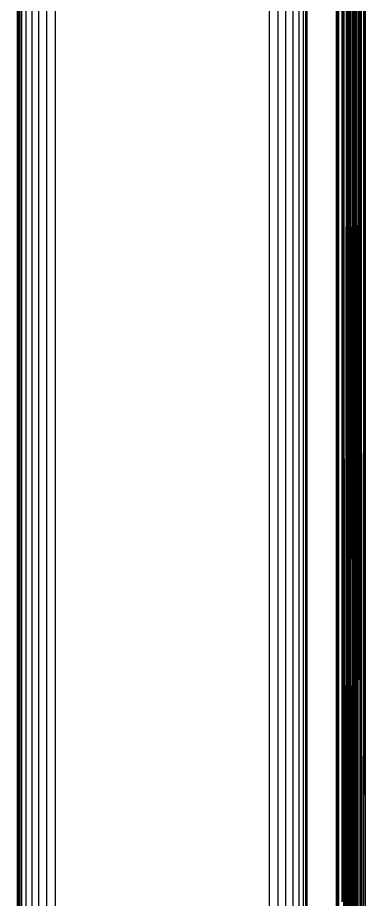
# Model space of a CAD drawing. Header units: inches. Extents: x 17 to 4615, y 5 to 3256.
# Drawn here: x 695.7 to 743.8, y 2421.2 to 2543.1 of the extents above; entities that cross this region are included whole.
import ezdxf

# ---------------------------------------------------------------- set-up
doc = ezdxf.new("R2010")
doc.units = ezdxf.units.IN
doc.header["$MEASUREMENT"] = 0

msp = doc.modelspace()

# ---------------------------------------------------------------- linework, layer by layer
for p, q in [((700.93, 2607.15), (700.93, 2226.75)), ((730.53, 2607.15), (730.53, 2226.75)), ((699.78, 2227.85), (699.78, 2606.05)), ((731.69, 2606.05), (731.69, 2227.85)), ((698.68, 2228.96), (698.68, 2605.24)), ((732.79, 2605.24), (732.79, 2228.96)), ((696.87, 2603.95), (696.87, 2229.95)), ((697.69, 2603.95), (697.69, 2229.6)), ((733.77, 2603.95), (733.77, 2229.6)), ((734.6, 2592.15), (734.6, 2241.74)), ((735.22, 2591.88), (735.22, 2242)), ((735.6, 2242.17), (735.6, 2591.72)), ((735.73, 2591.66), (735.73, 2242.22)), ((739.83, 2243.97), (739.83, 2589.91)), ((739.92, 2589.88), (739.92, 2244.01)), ((740.15, 2244.11), (740.15, 2589.78)), ((740.73, 2462.15), (740.81, 2589.32)), ((740.82, 2419.1), (740.81, 2589.32)), ((740.81, 2589.32), (740.9, 2418.16)), ((741.39, 2589.28), (741.4, 2418.83)), ((741.6, 2588.57), (741.53, 2419.1)), ((741.53, 2419.1), (741.53, 2588.4)), ((741.6, 2588.57), (741.59, 2432.68)), ((741.64, 2495.56), (741.6, 2588.57)), ((742.03, 2516.91), (742, 2588.19)), ((742, 2588.19), (742.23, 2475.91)), ((742.66, 2419.98), (742.66, 2587.53)), ((742.82, 2420.03), (742.92, 2587.47)), ((742.98, 2587.47), (743.14, 2420.04)), ((743.35, 2420), (743.22, 2587.47)), ((743.22, 2587.47), (743.25, 2420.03)), ((743.22, 2587.47), (743.22, 2414.72)), ((743.55, 2587.6), (743.77, 2419.76)), ((743.55, 2587.6), (743.55, 2419.92)), ((743.81, 2587.79), (743.77, 2419.76)), ((740.57, 2586.7), (740.57, 2420.8)), ((740.63, 2586.67), (740.6, 2420.82)), ((740.63, 2586.67), (740.63, 2420.84)), ((740.63, 2420.84), (740.66, 2586.66)), ((740.73, 2586.66), (740.73, 2462.15)), ((741.64, 2495.56), (741.77, 2584.43)), ((741.9, 2418.96), (741.77, 2584.43)), ((741.77, 2584.43), (741.77, 2540.92)), ((742.23, 2475.91), (742.23, 2582.28)), ((742.23, 2582.28), (742.3, 2445.33)), ((742.35, 2582.28), (742.33, 2437.29)), ((742.51, 2582.28), (742.42, 2419.86)), ((742.61, 2419.96), (742.51, 2582.28)), ((742.95, 2582.28), (743.03, 2420.05)), ((742.95, 2582.28), (743.03, 2481.03)), ((743.03, 2582.28), (743.03, 2481.03)), ((741.1, 2419.1), (741.21, 2576.73)), ((741.21, 2419.1), (741.21, 2576.73)), ((741.21, 2576.73), (741.32, 2419.1)), ((695.73, 2256.95), (695.73, 2575.95)), ((695.77, 2575.95), (695.77, 2256.95)), ((695.86, 2256.95), (695.86, 2575.95)), ((695.9, 2575.95), (695.9, 2256.95)), ((696.1, 2256.95), (696.1, 2575.95)), ((696.25, 2575.95), (696.25, 2256.95)), ((741.77, 2540.92), (741.73, 2418.96)), ((741.77, 2540.92), (741.77, 2418.96)), ((742.23, 2463.31), (742.03, 2516.91)), ((742.06, 2419.47), (742.03, 2516.91)), ((741.59, 2432.68), (741.64, 2495.56)), ((741.68, 2418.95), (741.64, 2495.56)), ((743.03, 2481.03), (743.05, 2461.37)), ((742.24, 2468.6), (742.23, 2475.91)), ((742.23, 2463.31), (742.24, 2468.6)), ((742.24, 2460.36), (742.23, 2463.31)), ((740.73, 2462.15), (740.73, 2420.85)), ((743.05, 2461.37), (743.03, 2420.05)), ((743.05, 2461.37), (743.09, 2420.05)), ((742.22, 2419.69), (742.24, 2460.36)), ((742.3, 2445.33), (742.24, 2460.36)), ((742.33, 2437.29), (742.3, 2445.33)), ((742.3, 2445.33), (742.3, 2433.74)), ((742.33, 2437.29), (742.3, 2433.74)), ((742.3, 2433.74), (742.32, 2426.91)), ((741.58, 2418.95), (741.59, 2432.68)), ((742.32, 2426.91), (742.31, 2421.47)), ((742.29, 2419.76), (742.31, 2421.47))]:
    msp.add_line(p, q)

doc.saveas('drawing.dxf')
